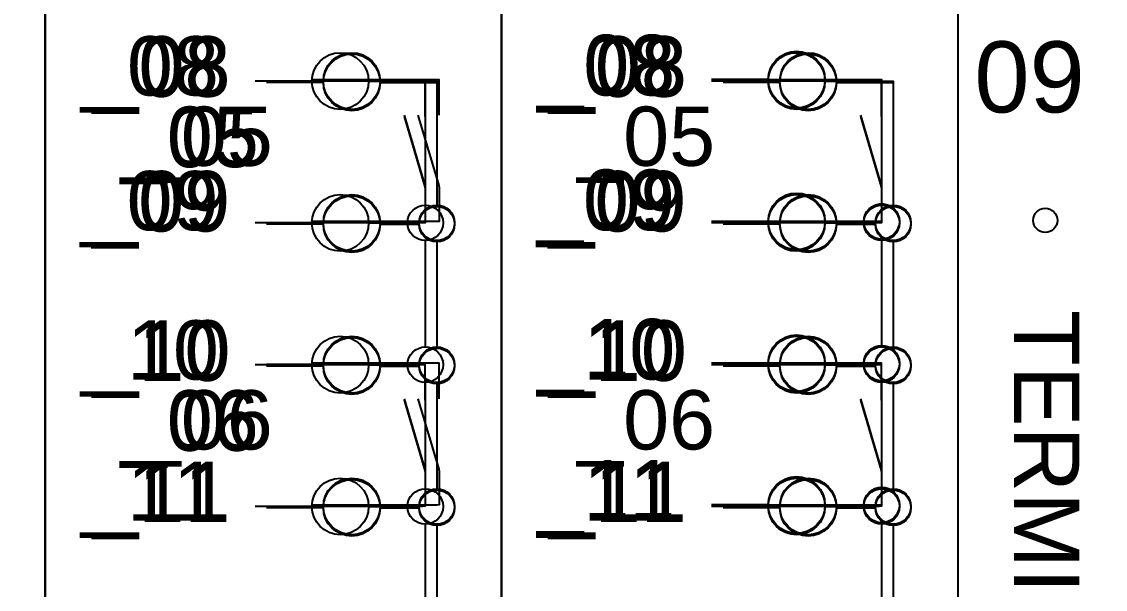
# Model space of a CAD drawing. Extents: x 1 to 47, y 1 to 35.
# Drawn here: x 40.588 to 41.487, y 22.593 to 23.064 of the extents above; entities that cross this region are included whole.
import ezdxf

# ---------------------------------------------------------------- set-up
doc = ezdxf.new("R2010")
doc.units = 0
doc.header["$MEASUREMENT"] = 0
for name, color, linetype in [('9_02__1__21_UNIVERSAL_BINA', 7, 'CONTINUOUS'), ('9_03__2__42_UNIVERSAL_BINA', 7, 'CONTINUOUS'), ('9_04__3__63_UNIVERSAL_BINA', 7, 'CONTINUOUS'), ('9_05__4__84_UNIVERSAL_BINA', 7, 'CONTINUOUS'), ('9_06__5__21_UNIVERSAL_BINA', 7, 'CONTINUOUS'), ('9_07__6__21_UNIVERSAL_BINA', 7, 'CONTINUOUS'), ('9_08__7__21_UNIVERSAL_BINA', 7, 'CONTINUOUS'), ('9_09__8__42_UNIVERSAL_BINA', 7, 'CONTINUOUS'), ('9_10__9__42_UNIVERSAL_BINA', 7, 'CONTINUOUS'), ('9_11__A__63_UNIVERSAL_BINA', 7, 'CONTINUOUS'), ('9_12__B__12_ELECTROMECHANI', 7, 'CONTINUOUS'), ('9_13__C__24_ELECTROMECHANI', 7, 'CONTINUOUS'), ('9_14__D__36_ELECTROMECHANI', 7, 'CONTINUOUS'), ('9_15__E__48_ELECTROMECHANI', 7, 'CONTINUOUS')]:
    doc.layers.add(name, color=color, linetype=linetype)
doc.styles.add('ARIAL', font='arial.ttf')

msp = doc.modelspace()

# ---------------------------------------------------------------- linework, layer by layer
at = {"layer": '9_02__1__21_UNIVERSAL_BINA'}
msp.add_lwpolyline([(41.12472, 24.16587), (41.47137, 24.16586, -0.398142), (41.48704, 24.15103), (41.48716, 24.1017, -0.411696), (41.43674, 24.0506), (41.39795, 24.04992, 0.408751), (41.36473, 24.01615), (41.36474, 21.20229, 0.419667), (41.39808, 21.16957), (41.43702, 21.16889, -0.411441), (41.48716, 21.11746), (41.48716, 21.07059, -0.402437), (41.47086, 21.05362), (41.12421, 21.05363, -0.4372), (41.10842, 21.0707), (41.10842, 21.11836, 0.414214), (41.05732, 21.16946), (41.01922, 21.16946, -0.41992), (40.98599, 21.20334), (40.98601, 24.01731, -0.419692), (41.01934, 24.05003), (41.05828, 24.05003, 0.399045), (41.10832, 24.09754), (41.10842, 24.14894, -0.402086)], format="xyb", close=True, dxfattribs=at)
for points in [[(41.21695, 23.01505), (41.16987, 23.01505)], [(41.26403, 23.01505), (41.3111, 23.01505), (41.3111, 22.91206)], [(41.21695, 22.89735), (41.16987, 22.89735)], [(41.26403, 22.89735), (41.29639, 22.89735)], [(41.3111, 22.88264), (41.3111, 22.79437)], [(41.21695, 22.77966), (41.16987, 22.77966)], [(41.26403, 22.77966), (41.29639, 22.77966)], [(41.3111, 22.76494), (41.3111, 22.67667)], [(41.21695, 22.66196), (41.16987, 22.66196)], [(41.26403, 22.66196), (41.29639, 22.66196)], [(41.3111, 22.64725), (41.3111, 22.55897)]]:
    msp.add_lwpolyline(points, dxfattribs=at)
for centre, radius in [((41.24051, 23.01505), 0.02354), ((41.24051, 22.89735), 0.02354), ((41.31113, 22.89735), 0.01471), ((41.43734, 22.89944), 0.01), ((41.24051, 22.77966), 0.02354), ((41.31113, 22.77966), 0.01471), ((41.24051, 22.66196), 0.02354), ((41.31113, 22.66196), 0.01471)]:
    msp.add_circle(centre, radius, dxfattribs=at)
at = {"layer": '9_03__2__42_UNIVERSAL_BINA'}
for points in [[(40.74598, 24.16587), (41.09263, 24.16587, -0.398142), (41.1083, 24.15104), (41.10842, 24.10171, -0.411696), (41.058, 24.05061), (41.01922, 24.04993, 0.408751), (40.98599, 24.01616), (40.98601, 21.2023, 0.419667), (41.01934, 21.16958), (41.05828, 21.1689, -0.411441), (41.10842, 21.11747), (41.10842, 21.0706, -0.402437), (41.09212, 21.05363), (40.74547, 21.05364, -0.4372), (40.72968, 21.07071), (40.72968, 21.11837, 0.414214), (40.67858, 21.16947), (40.64048, 21.16947, -0.41992), (40.60725, 21.20335), (40.60727, 24.01732, -0.419692), (40.6406, 24.05004), (40.67954, 24.05004, 0.399045), (40.72958, 24.09754), (40.72968, 24.14895, -0.402086)], [(41.12472, 24.16587), (41.47137, 24.16587, -0.398142), (41.48704, 24.15104), (41.48716, 24.10171, -0.411696), (41.43674, 24.05061), (41.39795, 24.04993, 0.408751), (41.36473, 24.01616), (41.36474, 21.2023, 0.419667), (41.39808, 21.16958), (41.43702, 21.1689, -0.411441), (41.48716, 21.11747), (41.48716, 21.0706, -0.402437), (41.47086, 21.05363), (41.12421, 21.05364, -0.4372), (41.10842, 21.07071), (41.10842, 21.11837, 0.414214), (41.05732, 21.16947), (41.01922, 21.16947, -0.41992), (40.98599, 21.20335), (40.98601, 24.01732, -0.419692), (41.01934, 24.05004), (41.05828, 24.05004, 0.399045), (41.10832, 24.09754), (41.10842, 24.14895, -0.402086)]]:
    msp.add_lwpolyline(points, format="xyb", close=True, dxfattribs=at)
for points in [[(40.83821, 23.01507), (40.79113, 23.01507)], [(40.88529, 23.01507), (40.93237, 23.01507), (40.93237, 22.91208)], [(41.21695, 23.01507), (41.16987, 23.01507)], [(41.26403, 23.01507), (41.3111, 23.01507), (41.3111, 22.91208)], [(40.83821, 22.89737), (40.79113, 22.89737)], [(40.88529, 22.89737), (40.91765, 22.89737)], [(41.21695, 22.89737), (41.16987, 22.89737)], [(41.26403, 22.89737), (41.29639, 22.89737)], [(40.93237, 22.88266), (40.93237, 22.79439)], [(41.3111, 22.88266), (41.3111, 22.79438)], [(40.83821, 22.77968), (40.79113, 22.77968)], [(40.88529, 22.77968), (40.91765, 22.77967)], [(41.21695, 22.77967), (41.16987, 22.77967)], [(41.26403, 22.77967), (41.29639, 22.77967)], [(40.93237, 22.76496), (40.93237, 22.67669)], [(41.3111, 22.76496), (41.3111, 22.67669)], [(40.83821, 22.66198), (40.79113, 22.66198)], [(40.88529, 22.66198), (40.91765, 22.66198)], [(41.21695, 22.66198), (41.16987, 22.66198)], [(41.26403, 22.66198), (41.29639, 22.66198)], [(40.93237, 22.64727), (40.93237, 22.55899)], [(41.3111, 22.64726), (41.3111, 22.55899)]]:
    msp.add_lwpolyline(points, dxfattribs=at)
for centre, radius in [((40.86177, 23.01507), 0.02354), ((41.24051, 23.01507), 0.02354), ((40.86177, 22.89737), 0.02354), ((41.24051, 22.89737), 0.02354), ((40.93239, 22.89737), 0.01471), ((41.31113, 22.89737), 0.01471), ((41.43734, 22.89944), 0.01), ((40.86177, 22.77968), 0.02354), ((41.24051, 22.77967), 0.02354), ((40.93239, 22.77967), 0.01471), ((41.31113, 22.77967), 0.01471), ((40.86177, 22.66198), 0.02354), ((41.24051, 22.66198), 0.02354), ((40.93239, 22.66198), 0.01471), ((41.31113, 22.66198), 0.01471)]:
    msp.add_circle(centre, radius, dxfattribs=at)
at = {"layer": '9_04__3__63_UNIVERSAL_BINA'}
for points in [[(40.36724, 24.16587), (40.71389, 24.16587, -0.398142), (40.72956, 24.15104), (40.72968, 24.10171, -0.411696), (40.67926, 24.05061), (40.64048, 24.04993, 0.408751), (40.60725, 24.01616), (40.60727, 21.2023, 0.419667), (40.6406, 21.16958), (40.67954, 21.1689, -0.411441), (40.72968, 21.11747), (40.72968, 21.0706, -0.402437), (40.71338, 21.05363), (40.36673, 21.05364, -0.4372), (40.35094, 21.07071), (40.35094, 21.11837, 0.414214), (40.29984, 21.16947), (40.26174, 21.16947, -0.41992), (40.22851, 21.20335), (40.22853, 24.01732, -0.419692), (40.26186, 24.05004), (40.3008, 24.05004, 0.399045), (40.35085, 24.09754), (40.35094, 24.14895, -0.402086)], [(40.74598, 24.16587), (41.09263, 24.16587, -0.398142), (41.1083, 24.15104), (41.10842, 24.10171, -0.411696), (41.058, 24.05061), (41.01922, 24.04993, 0.408751), (40.98599, 24.01616), (40.98601, 21.2023, 0.419667), (41.01934, 21.16958), (41.05828, 21.1689, -0.411441), (41.10842, 21.11747), (41.10842, 21.0706, -0.402437), (41.09212, 21.05363), (40.74547, 21.05364, -0.4372), (40.72968, 21.07071), (40.72968, 21.11837, 0.414214), (40.67858, 21.16947), (40.64048, 21.16947, -0.41992), (40.60725, 21.20335), (40.60727, 24.01732, -0.419692), (40.6406, 24.05004), (40.67954, 24.05004, 0.399045), (40.72958, 24.09754), (40.72968, 24.14895, -0.402086)], [(41.12472, 24.16587), (41.47137, 24.16587, -0.398142), (41.48704, 24.15104), (41.48716, 24.10171, -0.411696), (41.43674, 24.05061), (41.39795, 24.04993, 0.408751), (41.36473, 24.01616), (41.36474, 21.2023, 0.419667), (41.39808, 21.16958), (41.43702, 21.1689, -0.411441), (41.48716, 21.11747), (41.48716, 21.0706, -0.402437), (41.47086, 21.05363), (41.12421, 21.05364, -0.4372), (41.10842, 21.07071), (41.10842, 21.11837, 0.414214), (41.05732, 21.16947), (41.01922, 21.16947, -0.41992), (40.98599, 21.20335), (40.98601, 24.01732, -0.419692), (41.01934, 24.05004), (41.05828, 24.05004, 0.399045), (41.10832, 24.09754), (41.10842, 24.14895, -0.402086)]]:
    msp.add_lwpolyline(points, format="xyb", close=True, dxfattribs=at)
for points in [[(40.83821, 23.01507), (40.79113, 23.01507)], [(40.88529, 23.01507), (40.93237, 23.01507), (40.93237, 22.91208)], [(41.21695, 23.01395), (41.16987, 23.01395)], [(41.26403, 23.01395), (41.3111, 23.01395), (41.3111, 22.91097)], [(40.83821, 22.89737), (40.79113, 22.89737)], [(40.88529, 22.89737), (40.91765, 22.89737)], [(41.21695, 22.89625), (41.16987, 22.89625)], [(41.26403, 22.89625), (41.29639, 22.89625)], [(40.93237, 22.88266), (40.93237, 22.79439)], [(41.3111, 22.88154), (41.3111, 22.79327)], [(40.83821, 22.77968), (40.79113, 22.77968)], [(40.88529, 22.77968), (40.91765, 22.77967)], [(41.21695, 22.77856), (41.16987, 22.77856)], [(41.26403, 22.77856), (41.29639, 22.77856)], [(40.93237, 22.76496), (40.93237, 22.67669)], [(41.3111, 22.76384), (41.3111, 22.67557)], [(40.83821, 22.66198), (40.79113, 22.66198)], [(40.88529, 22.66198), (40.91765, 22.66198)], [(41.21695, 22.66086), (41.16987, 22.66086)], [(41.26403, 22.66086), (41.29639, 22.66086)], [(40.93237, 22.64727), (40.93237, 22.55899)], [(41.3111, 22.64615), (41.3111, 22.55787)]]:
    msp.add_lwpolyline(points, dxfattribs=at)
for centre, radius in [((40.86177, 23.01507), 0.02354), ((41.24051, 23.01395), 0.02354), ((40.86177, 22.89737), 0.02354), ((41.24051, 22.89625), 0.02354), ((40.93239, 22.89737), 0.01471), ((41.31113, 22.89625), 0.01471), ((41.43734, 22.89944), 0.01), ((40.86177, 22.77968), 0.02354), ((41.24051, 22.77856), 0.02354), ((40.93239, 22.77967), 0.01471), ((41.31113, 22.77856), 0.01471), ((40.86177, 22.66198), 0.02354), ((41.24051, 22.66086), 0.02354), ((40.93239, 22.66198), 0.01471), ((41.31113, 22.66086), 0.01471)]:
    msp.add_circle(centre, radius, dxfattribs=at)
at = {"layer": '9_05__4__84_UNIVERSAL_BINA'}
for points in [[(40.36724, 24.16587), (40.71389, 24.16587, -0.398142), (40.72956, 24.15104), (40.72968, 24.10171, -0.411696), (40.67926, 24.05061), (40.64048, 24.04993, 0.408751), (40.60725, 24.01616), (40.60727, 21.2023, 0.419667), (40.6406, 21.16958), (40.67954, 21.1689, -0.411441), (40.72968, 21.11747), (40.72968, 21.0706, -0.402437), (40.71338, 21.05363), (40.36673, 21.05364, -0.4372), (40.35094, 21.07071), (40.35094, 21.11837, 0.414214), (40.29984, 21.16947), (40.26174, 21.16947, -0.41992), (40.22851, 21.20335), (40.22853, 24.01732, -0.419692), (40.26186, 24.05004), (40.3008, 24.05004, 0.399045), (40.35085, 24.09754), (40.35094, 24.14895, -0.402086)], [(40.74598, 24.16587), (41.09263, 24.16587, -0.398142), (41.1083, 24.15104), (41.10842, 24.10171, -0.411696), (41.058, 24.05061), (41.01922, 24.04993, 0.408751), (40.98599, 24.01616), (40.98601, 21.2023, 0.419667), (41.01934, 21.16958), (41.05828, 21.1689, -0.411441), (41.10842, 21.11747), (41.10842, 21.0706, -0.402437), (41.09212, 21.05363), (40.74547, 21.05364, -0.4372), (40.72968, 21.07071), (40.72968, 21.11837, 0.414214), (40.67858, 21.16947), (40.64048, 21.16947, -0.41992), (40.60725, 21.20335), (40.60727, 24.01732, -0.419692), (40.6406, 24.05004), (40.67954, 24.05004, 0.399045), (40.72958, 24.09754), (40.72968, 24.14895, -0.402086)], [(41.12472, 24.16587), (41.47137, 24.16587, -0.398142), (41.48704, 24.15104), (41.48716, 24.10171, -0.411696), (41.43674, 24.05061), (41.39795, 24.04993, 0.408751), (41.36473, 24.01616), (41.36474, 21.2023, 0.419667), (41.39808, 21.16958), (41.43702, 21.1689, -0.411441), (41.48716, 21.11747), (41.48716, 21.0706, -0.402437), (41.47086, 21.05363), (41.12421, 21.05364, -0.4372), (41.10842, 21.07071), (41.10842, 21.11837, 0.414214), (41.05732, 21.16947), (41.01922, 21.16947, -0.41992), (40.98599, 21.20335), (40.98601, 24.01732, -0.419692), (41.01934, 24.05004), (41.05828, 24.05004, 0.399045), (41.10832, 24.09754), (41.10842, 24.14895, -0.402086)]]:
    msp.add_lwpolyline(points, format="xyb", close=True, dxfattribs=at)
for points in [[(40.83821, 23.01395), (40.79113, 23.01395)], [(40.88529, 23.01395), (40.93237, 23.01395), (40.93237, 22.91097)], [(41.21695, 23.01395), (41.16987, 23.01395)], [(41.26403, 23.01395), (41.3111, 23.01395), (41.3111, 22.91097)], [(40.83821, 22.89625), (40.79113, 22.89625)], [(40.88529, 22.89625), (40.91765, 22.89625)], [(41.21695, 22.89625), (41.16987, 22.89625)], [(41.26403, 22.89625), (41.29639, 22.89625)], [(40.93237, 22.88154), (40.93237, 22.79327)], [(41.3111, 22.88154), (41.3111, 22.79327)], [(40.83821, 22.77856), (40.79113, 22.77856)], [(40.88529, 22.77856), (40.91765, 22.77856)], [(41.21695, 22.77856), (41.16987, 22.77856)], [(41.26403, 22.77856), (41.29639, 22.77856)], [(40.93237, 22.76384), (40.93237, 22.67557)], [(41.3111, 22.76384), (41.3111, 22.67557)], [(40.83821, 22.66086), (40.79113, 22.66086)], [(40.88529, 22.66086), (40.91765, 22.66086)], [(41.21695, 22.66086), (41.16987, 22.66086)], [(41.26403, 22.66086), (41.29639, 22.66086)], [(40.93237, 22.64615), (40.93237, 22.55787)], [(41.3111, 22.64615), (41.3111, 22.55787)]]:
    msp.add_lwpolyline(points, dxfattribs=at)
for centre, radius in [((40.86177, 23.01395), 0.02354), ((41.24051, 23.01395), 0.02354), ((40.86177, 22.89625), 0.02354), ((41.24051, 22.89625), 0.02354), ((40.93239, 22.89625), 0.01471), ((41.31113, 22.89625), 0.01471), ((41.43734, 22.89944), 0.01), ((40.86177, 22.77856), 0.02354), ((41.24051, 22.77856), 0.02354), ((40.93239, 22.77856), 0.01471), ((41.31113, 22.77856), 0.01471), ((40.86177, 22.66086), 0.02354), ((41.24051, 22.66086), 0.02354), ((40.93239, 22.66086), 0.01471), ((41.31113, 22.66086), 0.01471)]:
    msp.add_circle(centre, radius, dxfattribs=at)
at = {"layer": '9_06__5__21_UNIVERSAL_BINA'}
for points in [[(40.74598, 24.16587), (41.09263, 24.16587, -0.398142), (41.1083, 24.15104), (41.10842, 24.10171, -0.411696), (41.058, 24.05061), (41.01922, 24.04993, 0.408751), (40.98599, 24.01616), (40.98601, 21.2023, 0.419667), (41.01934, 21.16958), (41.05828, 21.1689, -0.411441), (41.10842, 21.11747), (41.10842, 21.0706, -0.402437), (41.09212, 21.05363), (40.74547, 21.05364, -0.4372), (40.72968, 21.07071), (40.72968, 21.11837, 0.414214), (40.67858, 21.16947), (40.64048, 21.16947, -0.41992), (40.60725, 21.20335), (40.60727, 24.01732, -0.419692), (40.6406, 24.05004), (40.67954, 24.05004, 0.399045), (40.72958, 24.09754), (40.72968, 24.14895, -0.402086)], [(41.12472, 24.16587), (41.47137, 24.16587, -0.398142), (41.48704, 24.15104), (41.48716, 24.10171, -0.411696), (41.43674, 24.05061), (41.39795, 24.04993, 0.408751), (41.36473, 24.01616), (41.36474, 21.2023, 0.419667), (41.39808, 21.16958), (41.43702, 21.1689, -0.411441), (41.48716, 21.11747), (41.48716, 21.0706, -0.402437), (41.47086, 21.05363), (41.12421, 21.05364, -0.4372), (41.10842, 21.07071), (41.10842, 21.11837, 0.414214), (41.05732, 21.16947), (41.01922, 21.16947, -0.41992), (40.98599, 21.20335), (40.98601, 24.01732, -0.419692), (41.01934, 24.05004), (41.05828, 24.05004, 0.399045), (41.10832, 24.09754), (41.10842, 24.14895, -0.402086)]]:
    msp.add_lwpolyline(points, format="xyb", close=True, dxfattribs=at)
for points in [[(40.93438, 22.98675), (40.93438, 23.01618), (40.84022, 23.01618)], [(41.20734, 23.01507), (41.16026, 23.01507)], [(41.25442, 23.01507), (41.3015, 23.01507), (41.3015, 22.91208)], [(40.91672, 22.98675), (40.934, 22.92834), (40.93438, 22.92634), (40.93438, 22.92307), (40.93438, 22.91862), (40.93438, 22.91356), (40.93438, 22.90845), (40.93438, 22.90041), (40.93438, 22.89861), (40.93237, 22.89848), (40.84022, 22.89848)], [(41.20734, 22.89737), (41.16026, 22.89737)], [(41.25442, 22.89737), (41.28679, 22.89737)], [(41.3015, 22.88266), (41.3015, 22.79439)], [(40.93438, 22.75136), (40.93438, 22.78078), (40.84022, 22.78078)], [(41.20734, 22.77968), (41.16026, 22.77968)], [(41.25442, 22.77968), (41.28679, 22.77967)], [(41.3015, 22.76496), (41.3015, 22.67669)], [(40.91672, 22.75136), (40.934, 22.69295), (40.93438, 22.69094), (40.93438, 22.68767), (40.93438, 22.68322), (40.93438, 22.67816), (40.93438, 22.67306), (40.93438, 22.66501), (40.93438, 22.66321), (40.93237, 22.66308), (40.84022, 22.66308)], [(41.20734, 22.66198), (41.16026, 22.66198)], [(41.25442, 22.66198), (41.28679, 22.66198)], [(41.3015, 22.64727), (41.3015, 22.55899)]]:
    msp.add_lwpolyline(points, dxfattribs=at)
for centre, radius in [((41.23091, 23.01507), 0.02354), ((41.23091, 22.89737), 0.02354), ((41.30153, 22.89737), 0.01471), ((41.43734, 22.89944), 0.01), ((41.23091, 22.77968), 0.02354), ((41.30153, 22.77967), 0.01471), ((41.23091, 22.66198), 0.02354), ((41.30153, 22.66198), 0.01471)]:
    msp.add_circle(centre, radius, dxfattribs=at)
at = {"layer": '9_07__6__21_UNIVERSAL_BINA'}
for points in [[(40.36724, 24.16587), (40.71389, 24.16587, -0.398142), (40.72956, 24.15104), (40.72968, 24.10171, -0.411696), (40.67926, 24.05061), (40.64048, 24.04993, 0.408751), (40.60725, 24.01616), (40.60727, 21.2023, 0.419667), (40.6406, 21.16958), (40.67954, 21.1689, -0.411441), (40.72968, 21.11747), (40.72968, 21.0706, -0.402437), (40.71338, 21.05363), (40.36673, 21.05364, -0.4372), (40.35094, 21.07071), (40.35094, 21.11837, 0.414214), (40.29984, 21.16947), (40.26174, 21.16947, -0.41992), (40.22851, 21.20335), (40.22853, 24.01732, -0.419692), (40.26186, 24.05004), (40.3008, 24.05004, 0.399045), (40.35085, 24.09754), (40.35094, 24.14895, -0.402086)], [(40.74598, 24.16587), (41.09263, 24.16587, -0.398142), (41.1083, 24.15104), (41.10842, 24.10171, -0.411696), (41.058, 24.05061), (41.01922, 24.04993, 0.408751), (40.98599, 24.01616), (40.98601, 21.2023, 0.419667), (41.01934, 21.16958), (41.05828, 21.1689, -0.411441), (41.10842, 21.11747), (41.10842, 21.0706, -0.402437), (41.09212, 21.05363), (40.74547, 21.05364, -0.4372), (40.72968, 21.07071), (40.72968, 21.11837, 0.414214), (40.67858, 21.16947), (40.64048, 21.16947, -0.41992), (40.60725, 21.20335), (40.60727, 24.01732, -0.419692), (40.6406, 24.05004), (40.67954, 24.05004, 0.399045), (40.72958, 24.09754), (40.72968, 24.14895, -0.402086)], [(41.12472, 24.16587), (41.47137, 24.16587, -0.398142), (41.48704, 24.15104), (41.48716, 24.10171, -0.411696), (41.43674, 24.05061), (41.39795, 24.04993, 0.408751), (41.36473, 24.01616), (41.36474, 21.2023, 0.419667), (41.39808, 21.16958), (41.43702, 21.1689, -0.411441), (41.48716, 21.11747), (41.48716, 21.0706, -0.402437), (41.47086, 21.05363), (41.12421, 21.05364, -0.4372), (41.10842, 21.07071), (41.10842, 21.11837, 0.414214), (41.05732, 21.16947), (41.01922, 21.16947, -0.41992), (40.98599, 21.20335), (40.98601, 24.01732, -0.419692), (41.01934, 24.05004), (41.05828, 24.05004, 0.399045), (41.10832, 24.09754), (41.10842, 24.14895, -0.402086)]]:
    msp.add_lwpolyline(points, format="xyb", close=True, dxfattribs=at)
for points in [[(40.92276, 22.98673), (40.92276, 23.01615), (40.8286, 23.01615)], [(41.20734, 23.01505), (41.16026, 23.01505)], [(41.25442, 23.01505), (41.3015, 23.01505), (41.3015, 22.91206)], [(40.90511, 22.98673), (40.92238, 22.92832), (40.92276, 22.92631), (40.92276, 22.92304), (40.92276, 22.91859), (40.92276, 22.91353), (40.92276, 22.90843), (40.92276, 22.90038), (40.92276, 22.89858), (40.92075, 22.89845), (40.8286, 22.89845)], [(41.20734, 22.89735), (41.16026, 22.89735)], [(41.25442, 22.89735), (41.28679, 22.89735)], [(41.3015, 22.88264), (41.3015, 22.79436)], [(40.92276, 22.75133), (40.92276, 22.78075), (40.8286, 22.78075)], [(41.20734, 22.77965), (41.16026, 22.77965)], [(41.25442, 22.77965), (41.28679, 22.77965)], [(41.3015, 22.76494), (41.3015, 22.67667)], [(40.90511, 22.75133), (40.92238, 22.69292), (40.92276, 22.69091), (40.92276, 22.68764), (40.92276, 22.68319), (40.92276, 22.67813), (40.92276, 22.67303), (40.92276, 22.66499), (40.92276, 22.66319), (40.92075, 22.66305), (40.8286, 22.66305)], [(41.20734, 22.66196), (41.16026, 22.66196)], [(41.25442, 22.66196), (41.28679, 22.66195)], [(41.3015, 22.64724), (41.3015, 22.55897)]]:
    msp.add_lwpolyline(points, dxfattribs=at)
for centre, radius in [((41.23091, 23.01505), 0.02354), ((41.23091, 22.89735), 0.02354), ((41.30153, 22.89735), 0.01471), ((41.43734, 22.89944), 0.01), ((41.23091, 22.77965), 0.02354), ((41.30153, 22.77965), 0.01471), ((41.23091, 22.66196), 0.02354), ((41.30153, 22.66195), 0.01471)]:
    msp.add_circle(centre, radius, dxfattribs=at)
at = {"layer": '9_08__7__21_UNIVERSAL_BINA'}
for points in [[(40.36724, 24.16587), (40.71389, 24.16587, -0.398142), (40.72956, 24.15104), (40.72968, 24.10171, -0.411696), (40.67926, 24.05061), (40.64048, 24.04993, 0.408751), (40.60725, 24.01616), (40.60727, 21.2023, 0.419667), (40.6406, 21.16958), (40.67954, 21.1689, -0.411441), (40.72968, 21.11747), (40.72968, 21.0706, -0.402437), (40.71338, 21.05363), (40.36673, 21.05364, -0.4372), (40.35094, 21.07071), (40.35094, 21.11837, 0.414214), (40.29984, 21.16947), (40.26174, 21.16947, -0.41992), (40.22851, 21.20335), (40.22853, 24.01732, -0.419692), (40.26186, 24.05004), (40.3008, 24.05004, 0.399045), (40.35085, 24.09754), (40.35094, 24.14895, -0.402086)], [(40.74598, 24.16587), (41.09263, 24.16587, -0.398142), (41.1083, 24.15104), (41.10842, 24.10171, -0.411696), (41.058, 24.05061), (41.01922, 24.04993, 0.408751), (40.98599, 24.01616), (40.98601, 21.2023, 0.419667), (41.01934, 21.16958), (41.05828, 21.1689, -0.411441), (41.10842, 21.11747), (41.10842, 21.0706, -0.402437), (41.09212, 21.05363), (40.74547, 21.05364, -0.4372), (40.72968, 21.07071), (40.72968, 21.11837, 0.414214), (40.67858, 21.16947), (40.64048, 21.16947, -0.41992), (40.60725, 21.20335), (40.60727, 24.01732, -0.419692), (40.6406, 24.05004), (40.67954, 24.05004, 0.399045), (40.72958, 24.09754), (40.72968, 24.14895, -0.402086)], [(41.12472, 24.16587), (41.47137, 24.16587, -0.398142), (41.48704, 24.15104), (41.48716, 24.10171, -0.411696), (41.43674, 24.05061), (41.39795, 24.04993, 0.408751), (41.36473, 24.01616), (41.36474, 21.2023, 0.419667), (41.39808, 21.16958), (41.43702, 21.1689, -0.411441), (41.48716, 21.11747), (41.48716, 21.0706, -0.402437), (41.47086, 21.05363), (41.12421, 21.05364, -0.4372), (41.10842, 21.07071), (41.10842, 21.11837, 0.414214), (41.05732, 21.16947), (41.01922, 21.16947, -0.41992), (40.98599, 21.20335), (40.98601, 24.01732, -0.419692), (41.01934, 24.05004), (41.05828, 24.05004, 0.399045), (41.10832, 24.09754), (41.10842, 24.14895, -0.402086)]]:
    msp.add_lwpolyline(points, format="xyb", close=True, dxfattribs=at)
for points in [[(40.92276, 22.98563), (40.92276, 23.01506), (40.8286, 23.01506)], [(41.20734, 23.01629), (41.16026, 23.01629)], [(41.25442, 23.01629), (41.3015, 23.01629), (41.3015, 22.9133)], [(40.90511, 22.98563), (40.92238, 22.92722), (40.92276, 22.92522), (40.92276, 22.92195), (40.92276, 22.9175), (40.92276, 22.91244), (40.92276, 22.90734), (40.92276, 22.89929), (40.92276, 22.89749), (40.92075, 22.89736), (40.8286, 22.89736)], [(41.20734, 22.89859), (41.16026, 22.89859)], [(41.25442, 22.89859), (41.28679, 22.89859)], [(41.3015, 22.88388), (41.3015, 22.79561)], [(41.20734, 22.7809), (41.16026, 22.7809)], [(41.25442, 22.7809), (41.28679, 22.7809)], [(40.92276, 22.75024), (40.92276, 22.77966), (40.8286, 22.77966)], [(41.3015, 22.76618), (41.3015, 22.67791)], [(40.90511, 22.75024), (40.92238, 22.69183), (40.92276, 22.68982), (40.92276, 22.68655), (40.92276, 22.6821), (40.92276, 22.67704), (40.92276, 22.67194), (40.92276, 22.66389), (40.92276, 22.66209), (40.92075, 22.66196), (40.8286, 22.66196)], [(41.20734, 22.6632), (41.16026, 22.6632)], [(41.25442, 22.6632), (41.28679, 22.6632)], [(41.3015, 22.64849), (41.3015, 22.56021)]]:
    msp.add_lwpolyline(points, dxfattribs=at)
for centre, radius in [((41.23091, 23.01629), 0.02354), ((41.23091, 22.89859), 0.02354), ((41.30153, 22.89859), 0.01471), ((41.43734, 22.89944), 0.01), ((41.23091, 22.7809), 0.02354), ((41.30153, 22.78089), 0.01471), ((41.23091, 22.6632), 0.02354), ((41.30153, 22.6632), 0.01471)]:
    msp.add_circle(centre, radius, dxfattribs=at)
at = {"layer": '9_09__8__42_UNIVERSAL_BINA'}
for points in [[(40.36724, 24.16587), (40.71389, 24.16587, -0.398142), (40.72956, 24.15104), (40.72968, 24.10171, -0.411696), (40.67926, 24.05061), (40.64048, 24.04993, 0.408751), (40.60725, 24.01616), (40.60727, 21.2023, 0.419667), (40.6406, 21.16958), (40.67954, 21.1689, -0.411441), (40.72968, 21.11747), (40.72968, 21.0706, -0.402437), (40.71338, 21.05363), (40.36673, 21.05364, -0.4372), (40.35094, 21.07071), (40.35094, 21.11837, 0.414214), (40.29984, 21.16947), (40.26174, 21.16947, -0.41992), (40.22851, 21.20335), (40.22853, 24.01732, -0.419692), (40.26186, 24.05004), (40.3008, 24.05004, 0.399045), (40.35085, 24.09754), (40.35094, 24.14895, -0.402086)], [(40.74598, 24.16587), (41.09263, 24.16587, -0.398142), (41.1083, 24.15104), (41.10842, 24.10171, -0.411696), (41.058, 24.05061), (41.01922, 24.04993, 0.408751), (40.98599, 24.01616), (40.98601, 21.2023, 0.419667), (41.01934, 21.16958), (41.05828, 21.1689, -0.411441), (41.10842, 21.11747), (41.10842, 21.0706, -0.402437), (41.09212, 21.05363), (40.74547, 21.05364, -0.4372), (40.72968, 21.07071), (40.72968, 21.11837, 0.414214), (40.67858, 21.16947), (40.64048, 21.16947, -0.41992), (40.60725, 21.20335), (40.60727, 24.01732, -0.419692), (40.6406, 24.05004), (40.67954, 24.05004, 0.399045), (40.72958, 24.09754), (40.72968, 24.14895, -0.402086)], [(41.12472, 24.16587), (41.47137, 24.16587, -0.398142), (41.48704, 24.15104), (41.48716, 24.10171, -0.411696), (41.43674, 24.05061), (41.39795, 24.04993, 0.408751), (41.36473, 24.01616), (41.36474, 21.2023, 0.419667), (41.39808, 21.16958), (41.43702, 21.1689, -0.411441), (41.48716, 21.11747), (41.48716, 21.0706, -0.402437), (41.47086, 21.05363), (41.12421, 21.05364, -0.4372), (41.10842, 21.07071), (41.10842, 21.11837, 0.414214), (41.05732, 21.16947), (41.01922, 21.16947, -0.41992), (40.98599, 21.20335), (40.98601, 24.01732, -0.419692), (41.01934, 24.05004), (41.05828, 24.05004, 0.399045), (41.10832, 24.09754), (41.10842, 24.14895, -0.402086)]]:
    msp.add_lwpolyline(points, format="xyb", close=True, dxfattribs=at)
for points in [[(40.83821, 23.01507), (40.79113, 23.01507)], [(40.88529, 23.01507), (40.93237, 23.01507), (40.93237, 22.91208)], [(41.20734, 23.01629), (41.16026, 23.01629)], [(41.25442, 23.01629), (41.3015, 23.01629), (41.3015, 22.9133)], [(41.20734, 22.89859), (41.16026, 22.89859)], [(41.25442, 22.89859), (41.28679, 22.89859)], [(40.83821, 22.89737), (40.79113, 22.89737)], [(40.88529, 22.89737), (40.91765, 22.89737)], [(40.93237, 22.88266), (40.93237, 22.79439)], [(41.3015, 22.88388), (41.3015, 22.79561)], [(41.20734, 22.7809), (41.16026, 22.7809)], [(41.25442, 22.7809), (41.28679, 22.7809)], [(40.83821, 22.77968), (40.79113, 22.77968)], [(40.88529, 22.77968), (40.91765, 22.77967)], [(40.93237, 22.76496), (40.93237, 22.67669)], [(41.3015, 22.76618), (41.3015, 22.67791)], [(40.83821, 22.66198), (40.79113, 22.66198)], [(40.88529, 22.66198), (40.91765, 22.66198)], [(41.20734, 22.6632), (41.16026, 22.6632)], [(41.25442, 22.6632), (41.28679, 22.6632)], [(40.93237, 22.64727), (40.93237, 22.55899)], [(41.3015, 22.64849), (41.3015, 22.56021)]]:
    msp.add_lwpolyline(points, dxfattribs=at)
for centre, radius in [((40.86177, 23.01507), 0.02354), ((41.23091, 23.01629), 0.02354), ((40.86177, 22.89737), 0.02354), ((41.23091, 22.89859), 0.02354), ((40.93239, 22.89737), 0.01471), ((41.30153, 22.89859), 0.01471), ((41.43734, 22.89944), 0.01), ((40.86177, 22.77968), 0.02354), ((41.23091, 22.7809), 0.02354), ((40.93239, 22.77967), 0.01471), ((41.30153, 22.78089), 0.01471), ((40.86177, 22.66198), 0.02354), ((41.23091, 22.6632), 0.02354), ((40.93239, 22.66198), 0.01471), ((41.30153, 22.6632), 0.01471)]:
    msp.add_circle(centre, radius, dxfattribs=at)
at = {"layer": '9_10__9__42_UNIVERSAL_BINA'}
for points in [[(40.36724, 24.16587), (40.71389, 24.16587, -0.398142), (40.72956, 24.15104), (40.72968, 24.10171, -0.411696), (40.67926, 24.05061), (40.64048, 24.04993, 0.408751), (40.60725, 24.01616), (40.60727, 21.2023, 0.419667), (40.6406, 21.16958), (40.67954, 21.1689, -0.411441), (40.72968, 21.11747), (40.72968, 21.0706, -0.402437), (40.71338, 21.05363), (40.36673, 21.05364, -0.4372), (40.35094, 21.07071), (40.35094, 21.11837, 0.414214), (40.29984, 21.16947), (40.26174, 21.16947, -0.41992), (40.22851, 21.20335), (40.22853, 24.01732, -0.419692), (40.26186, 24.05004), (40.3008, 24.05004, 0.399045), (40.35085, 24.09754), (40.35094, 24.14895, -0.402086)], [(40.74598, 24.16587), (41.09263, 24.16587, -0.398142), (41.1083, 24.15104), (41.10842, 24.10171, -0.411696), (41.058, 24.05061), (41.01922, 24.04993, 0.408751), (40.98599, 24.01616), (40.98601, 21.2023, 0.419667), (41.01934, 21.16958), (41.05828, 21.1689, -0.411441), (41.10842, 21.11747), (41.10842, 21.0706, -0.402437), (41.09212, 21.05363), (40.74547, 21.05364, -0.4372), (40.72968, 21.07071), (40.72968, 21.11837, 0.414214), (40.67858, 21.16947), (40.64048, 21.16947, -0.41992), (40.60725, 21.20335), (40.60727, 24.01732, -0.419692), (40.6406, 24.05004), (40.67954, 24.05004, 0.399045), (40.72958, 24.09754), (40.72968, 24.14895, -0.402086)], [(41.12472, 24.16587), (41.47137, 24.16587, -0.398142), (41.48704, 24.15104), (41.48716, 24.10171, -0.411696), (41.43674, 24.05061), (41.39795, 24.04993, 0.408751), (41.36473, 24.01616), (41.36474, 21.2023, 0.419667), (41.39808, 21.16958), (41.43702, 21.1689, -0.411441), (41.48716, 21.11747), (41.48716, 21.0706, -0.402437), (41.47086, 21.05363), (41.12421, 21.05364, -0.4372), (41.10842, 21.07071), (41.10842, 21.11837, 0.414214), (41.05732, 21.16947), (41.01922, 21.16947, -0.41992), (40.98599, 21.20335), (40.98601, 24.01732, -0.419692), (41.01934, 24.05004), (41.05828, 24.05004, 0.399045), (41.10832, 24.09754), (41.10842, 24.14895, -0.402086)]]:
    msp.add_lwpolyline(points, format="xyb", close=True, dxfattribs=at)
for points in [[(40.8286, 23.01506), (40.78152, 23.01506)], [(40.87568, 23.01506), (40.92276, 23.01506), (40.92276, 22.91207)], [(41.20734, 23.01507), (41.16026, 23.01507)], [(41.25442, 23.01507), (41.3015, 23.01507), (41.3015, 22.91209)], [(40.8286, 22.89736), (40.78152, 22.89736)], [(40.87568, 22.89736), (40.90805, 22.89736)], [(41.20734, 22.89738), (41.16026, 22.89738)], [(41.25442, 22.89738), (41.28679, 22.89737)], [(40.92276, 22.88265), (40.92276, 22.79438)], [(41.3015, 22.88266), (41.3015, 22.79439)], [(40.8286, 22.77967), (40.78152, 22.77967)], [(40.87568, 22.77967), (40.90805, 22.77966)], [(41.20734, 22.77968), (41.16026, 22.77968)], [(41.25442, 22.77968), (41.28679, 22.77968)], [(40.92276, 22.76495), (40.92276, 22.67668)], [(41.3015, 22.76496), (41.3015, 22.67669)], [(40.8286, 22.66197), (40.78152, 22.66197)], [(40.87568, 22.66197), (40.90805, 22.66197)], [(41.20734, 22.66198), (41.16026, 22.66198)], [(41.25442, 22.66198), (41.28679, 22.66198)], [(40.92276, 22.64725), (40.92276, 22.55898)], [(41.3015, 22.64727), (41.3015, 22.55899)]]:
    msp.add_lwpolyline(points, dxfattribs=at)
for centre, radius in [((40.85217, 23.01506), 0.02354), ((41.23091, 23.01507), 0.02354), ((40.85217, 22.89736), 0.02354), ((41.23091, 22.89738), 0.02354), ((40.92279, 22.89736), 0.01471), ((41.30153, 22.89737), 0.01471), ((41.43734, 22.89944), 0.01), ((40.85217, 22.77967), 0.02354), ((41.23091, 22.77968), 0.02354), ((40.92279, 22.77966), 0.01471), ((41.30153, 22.77968), 0.01471), ((40.85217, 22.66197), 0.02354), ((41.23091, 22.66198), 0.02354), ((40.92279, 22.66197), 0.01471), ((41.30153, 22.66198), 0.01471)]:
    msp.add_circle(centre, radius, dxfattribs=at)
at = {"layer": '9_11__A__63_UNIVERSAL_BINA'}
for points in [[(40.36724, 24.16587), (40.71389, 24.16587, -0.398142), (40.72956, 24.15104), (40.72968, 24.10171, -0.411696), (40.67926, 24.05061), (40.64048, 24.04993, 0.408751), (40.60725, 24.01616), (40.60727, 21.2023, 0.419667), (40.6406, 21.16958), (40.67954, 21.1689, -0.411441), (40.72968, 21.11747), (40.72968, 21.0706, -0.402437), (40.71338, 21.05363), (40.36673, 21.05364, -0.4372), (40.35094, 21.07071), (40.35094, 21.11837, 0.414214), (40.29984, 21.16947), (40.26174, 21.16947, -0.41992), (40.22851, 21.20335), (40.22853, 24.01732, -0.419692), (40.26186, 24.05004), (40.3008, 24.05004, 0.399045), (40.35085, 24.09754), (40.35094, 24.14895, -0.402086)], [(40.74598, 24.16587), (41.09263, 24.16587, -0.398142), (41.1083, 24.15104), (41.10842, 24.10171, -0.411696), (41.058, 24.05061), (41.01922, 24.04993, 0.408751), (40.98599, 24.01616), (40.98601, 21.2023, 0.419667), (41.01934, 21.16958), (41.05828, 21.1689, -0.411441), (41.10842, 21.11747), (41.10842, 21.0706, -0.402437), (41.09212, 21.05363), (40.74547, 21.05364, -0.4372), (40.72968, 21.07071), (40.72968, 21.11837, 0.414214), (40.67858, 21.16947), (40.64048, 21.16947, -0.41992), (40.60725, 21.20335), (40.60727, 24.01732, -0.419692), (40.6406, 24.05004), (40.67954, 24.05004, 0.399045), (40.72958, 24.09754), (40.72968, 24.14895, -0.402086)], [(41.12472, 24.16587), (41.47137, 24.16587, -0.398142), (41.48704, 24.15104), (41.48716, 24.10171, -0.411696), (41.43674, 24.05061), (41.39795, 24.04993, 0.408751), (41.36473, 24.01616), (41.36474, 21.2023, 0.419667), (41.39808, 21.16958), (41.43702, 21.1689, -0.411441), (41.48716, 21.11747), (41.48716, 21.0706, -0.402437), (41.47086, 21.05363), (41.12421, 21.05364, -0.4372), (41.10842, 21.07071), (41.10842, 21.11837, 0.414214), (41.05732, 21.16947), (41.01922, 21.16947, -0.41992), (40.98599, 21.20335), (40.98601, 24.01732, -0.419692), (41.01934, 24.05004), (41.05828, 24.05004, 0.399045), (41.10832, 24.09754), (41.10842, 24.14895, -0.402086)]]:
    msp.add_lwpolyline(points, format="xyb", close=True, dxfattribs=at)
for points in [[(40.83821, 23.01507), (40.79113, 23.01507)], [(40.88529, 23.01507), (40.93237, 23.01507), (40.93237, 22.91208)], [(41.20734, 23.01506), (41.16026, 23.01506)], [(41.25442, 23.01506), (41.3015, 23.01506), (41.3015, 22.91207)], [(40.83821, 22.89737), (40.79113, 22.89737)], [(40.88529, 22.89737), (40.91765, 22.89737)], [(41.20734, 22.89736), (41.16026, 22.89736)], [(41.25442, 22.89736), (41.28679, 22.89736)], [(40.93237, 22.88266), (40.93237, 22.79439)], [(41.3015, 22.88265), (41.3015, 22.79437)], [(40.83821, 22.77968), (40.79113, 22.77968)], [(40.88529, 22.77968), (40.91765, 22.77967)], [(41.20734, 22.77966), (41.16026, 22.77966)], [(41.25442, 22.77966), (41.28679, 22.77966)], [(40.93237, 22.76496), (40.93237, 22.67669)], [(41.3015, 22.76495), (41.3015, 22.67668)], [(40.83821, 22.66198), (40.79113, 22.66198)], [(40.88529, 22.66198), (40.91765, 22.66198)], [(41.20734, 22.66197), (41.16026, 22.66197)], [(41.25442, 22.66197), (41.28679, 22.66197)], [(40.93237, 22.64727), (40.93237, 22.55899)], [(41.3015, 22.64725), (41.3015, 22.55898)]]:
    msp.add_lwpolyline(points, dxfattribs=at)
for centre, radius in [((40.86177, 23.01507), 0.02354), ((41.23091, 23.01506), 0.02354), ((40.86177, 22.89737), 0.02354), ((41.23091, 22.89736), 0.02354), ((40.93239, 22.89737), 0.01471), ((41.30153, 22.89736), 0.01471), ((41.43734, 22.89944), 0.01), ((40.86177, 22.77968), 0.02354), ((41.23091, 22.77966), 0.02354), ((40.93239, 22.77967), 0.01471), ((41.30153, 22.77966), 0.01471), ((40.86177, 22.66198), 0.02354), ((41.23091, 22.66197), 0.02354), ((40.93239, 22.66198), 0.01471), ((41.30153, 22.66197), 0.01471)]:
    msp.add_circle(centre, radius, dxfattribs=at)
at = {"layer": '9_12__B__12_ELECTROMECHANI'}
msp.add_lwpolyline([(41.12472, 24.16587), (41.47137, 24.16587, -0.398142), (41.48704, 24.15104), (41.48716, 24.10171, -0.411696), (41.43674, 24.05061), (41.39795, 24.04993, 0.408751), (41.36473, 24.01616), (41.36474, 21.2023, 0.419667), (41.39808, 21.16958), (41.43702, 21.1689, -0.411441), (41.48716, 21.11747), (41.48716, 21.0706, -0.402437), (41.47086, 21.05363), (41.12421, 21.05364, -0.4372), (41.10842, 21.07071), (41.10842, 21.11837, 0.414214), (41.05732, 21.16947), (41.01922, 21.16947, -0.41992), (40.98599, 21.20335), (40.98601, 24.01732, -0.419692), (41.01934, 24.05004), (41.05828, 24.05004, 0.399045), (41.10832, 24.09754), (41.10842, 24.14895, -0.402086)], format="xyb", close=True, dxfattribs=at)
for points in [[(41.3015, 22.98675), (41.3015, 23.01618), (41.20734, 23.01618)], [(41.28385, 22.98675), (41.30112, 22.92834), (41.3015, 22.92634), (41.3015, 22.92307), (41.3015, 22.91862), (41.3015, 22.91356), (41.3015, 22.90845), (41.3015, 22.90041), (41.3015, 22.89861), (41.29949, 22.89848), (41.20734, 22.89848)], [(41.3015, 22.75136), (41.3015, 22.78078), (41.20734, 22.78078)], [(41.28385, 22.75136), (41.30112, 22.69295), (41.3015, 22.69094), (41.3015, 22.68767), (41.3015, 22.68322), (41.3015, 22.67816), (41.3015, 22.67306), (41.3015, 22.66501), (41.3015, 22.66321), (41.29949, 22.66308), (41.20734, 22.66308)]]:
    msp.add_lwpolyline(points, dxfattribs=at)
msp.add_circle((41.43734, 22.89944), 0.01, dxfattribs=at)
at = {"layer": '9_13__C__24_ELECTROMECHANI'}
for points in [[(40.74598, 24.16587), (41.09263, 24.16587, -0.398142), (41.1083, 24.15104), (41.10842, 24.10171, -0.411696), (41.058, 24.05061), (41.01922, 24.04993, 0.408751), (40.98599, 24.01616), (40.98601, 21.2023, 0.419667), (41.01934, 21.16958), (41.05828, 21.1689, -0.411441), (41.10842, 21.11747), (41.10842, 21.0706, -0.402437), (41.09212, 21.05363), (40.74547, 21.05364, -0.4372), (40.72968, 21.07071), (40.72968, 21.11837, 0.414214), (40.67858, 21.16947), (40.64048, 21.16947, -0.41992), (40.60725, 21.20335), (40.60727, 24.01732, -0.419692), (40.6406, 24.05004), (40.67954, 24.05004, 0.399045), (40.72958, 24.09754), (40.72968, 24.14895, -0.402086)], [(41.12472, 24.16587), (41.47137, 24.16587, -0.398142), (41.48704, 24.15104), (41.48716, 24.10171, -0.411696), (41.43674, 24.05061), (41.39795, 24.04993, 0.408751), (41.36473, 24.01616), (41.36474, 21.2023, 0.419667), (41.39808, 21.16958), (41.43702, 21.1689, -0.411441), (41.48716, 21.11747), (41.48716, 21.0706, -0.402437), (41.47086, 21.05363), (41.12421, 21.05364, -0.4372), (41.10842, 21.07071), (41.10842, 21.11837, 0.414214), (41.05732, 21.16947), (41.01922, 21.16947, -0.41992), (40.98599, 21.20335), (40.98601, 24.01732, -0.419692), (41.01934, 24.05004), (41.05828, 24.05004, 0.399045), (41.10832, 24.09754), (41.10842, 24.14895, -0.402086)]]:
    msp.add_lwpolyline(points, format="xyb", close=True, dxfattribs=at)
for points in [[(40.92276, 22.98563), (40.92276, 23.01506), (40.8286, 23.01506)], [(41.3015, 22.98563), (41.3015, 23.01506), (41.20734, 23.01506)], [(40.90511, 22.98563), (40.92238, 22.92722), (40.92276, 22.92522), (40.92276, 22.92195), (40.92276, 22.9175), (40.92276, 22.91244), (40.92276, 22.90734), (40.92276, 22.89929), (40.92276, 22.89749), (40.92075, 22.89736), (40.8286, 22.89736)], [(41.28385, 22.98563), (41.30112, 22.92722), (41.3015, 22.92522), (41.3015, 22.92195), (41.3015, 22.9175), (41.3015, 22.91244), (41.3015, 22.90734), (41.3015, 22.89929), (41.3015, 22.89749), (41.29949, 22.89736), (41.20734, 22.89736)], [(40.92276, 22.75024), (40.92276, 22.77966), (40.8286, 22.77966)], [(41.3015, 22.75024), (41.3015, 22.77966), (41.20734, 22.77966)], [(40.90511, 22.75024), (40.92238, 22.69183), (40.92276, 22.68982), (40.92276, 22.68655), (40.92276, 22.6821), (40.92276, 22.67704), (40.92276, 22.67194), (40.92276, 22.66389), (40.92276, 22.66209), (40.92075, 22.66196), (40.8286, 22.66196)], [(41.28385, 22.75024), (41.30112, 22.69183), (41.3015, 22.68982), (41.3015, 22.68655), (41.3015, 22.6821), (41.3015, 22.67704), (41.3015, 22.67194), (41.3015, 22.66389), (41.3015, 22.66209), (41.29949, 22.66196), (41.20734, 22.66196)]]:
    msp.add_lwpolyline(points, dxfattribs=at)
msp.add_circle((41.43734, 22.89944), 0.01, dxfattribs=at)
at = {"layer": '9_14__D__36_ELECTROMECHANI'}
for points in [[(40.36724, 24.16587), (40.71389, 24.16587, -0.398142), (40.72956, 24.15104), (40.72968, 24.10171, -0.411696), (40.67926, 24.05061), (40.64048, 24.04993, 0.408751), (40.60725, 24.01616), (40.60727, 21.2023, 0.419667), (40.6406, 21.16958), (40.67954, 21.1689, -0.411441), (40.72968, 21.11747), (40.72968, 21.0706, -0.402437), (40.71338, 21.05363), (40.36673, 21.05364, -0.4372), (40.35094, 21.07071), (40.35094, 21.11837, 0.414214), (40.29984, 21.16947), (40.26174, 21.16947, -0.41992), (40.22851, 21.20335), (40.22853, 24.01732, -0.419692), (40.26186, 24.05004), (40.3008, 24.05004, 0.399045), (40.35085, 24.09754), (40.35094, 24.14895, -0.402086)], [(40.74598, 24.16587), (41.09263, 24.16587, -0.398142), (41.1083, 24.15104), (41.10842, 24.10171, -0.411696), (41.058, 24.05061), (41.01922, 24.04993, 0.408751), (40.98599, 24.01616), (40.98601, 21.2023, 0.419667), (41.01934, 21.16958), (41.05828, 21.1689, -0.411441), (41.10842, 21.11747), (41.10842, 21.0706, -0.402437), (41.09212, 21.05363), (40.74547, 21.05364, -0.4372), (40.72968, 21.07071), (40.72968, 21.11837, 0.414214), (40.67858, 21.16947), (40.64048, 21.16947, -0.41992), (40.60725, 21.20335), (40.60727, 24.01732, -0.419692), (40.6406, 24.05004), (40.67954, 24.05004, 0.399045), (40.72958, 24.09754), (40.72968, 24.14895, -0.402086)], [(41.12472, 24.16587), (41.47137, 24.16587, -0.398142), (41.48704, 24.15104), (41.48716, 24.10171, -0.411696), (41.43674, 24.05061), (41.39795, 24.04993, 0.408751), (41.36473, 24.01616), (41.36474, 21.2023, 0.419667), (41.39808, 21.16958), (41.43702, 21.1689, -0.411441), (41.48716, 21.11747), (41.48716, 21.0706, -0.402437), (41.47086, 21.05363), (41.12421, 21.05364, -0.4372), (41.10842, 21.07071), (41.10842, 21.11837, 0.414214), (41.05732, 21.16947), (41.01922, 21.16947, -0.41992), (40.98599, 21.20335), (40.98601, 24.01732, -0.419692), (41.01934, 24.05004), (41.05828, 24.05004, 0.399045), (41.10832, 24.09754), (41.10842, 24.14895, -0.402086)]]:
    msp.add_lwpolyline(points, format="xyb", close=True, dxfattribs=at)
for points in [[(40.92276, 22.98563), (40.92276, 23.01506), (40.8286, 23.01506)], [(41.3015, 22.98563), (41.3015, 23.01506), (41.20734, 23.01506)], [(40.90511, 22.98563), (40.92238, 22.92722), (40.92276, 22.92522), (40.92276, 22.92195), (40.92276, 22.9175), (40.92276, 22.91244), (40.92276, 22.90734), (40.92276, 22.89929), (40.92276, 22.89749), (40.92075, 22.89736), (40.8286, 22.89736)], [(41.28385, 22.98563), (41.30112, 22.92722), (41.3015, 22.92522), (41.3015, 22.92195), (41.3015, 22.9175), (41.3015, 22.91244), (41.3015, 22.90734), (41.3015, 22.89929), (41.3015, 22.89749), (41.29949, 22.89736), (41.20734, 22.89736)], [(40.92276, 22.75024), (40.92276, 22.77966), (40.8286, 22.77966)], [(41.3015, 22.75024), (41.3015, 22.77966), (41.20734, 22.77966)], [(40.90511, 22.75024), (40.92238, 22.69183), (40.92276, 22.68982), (40.92276, 22.68655), (40.92276, 22.6821), (40.92276, 22.67704), (40.92276, 22.67194), (40.92276, 22.66389), (40.92276, 22.66209), (40.92075, 22.66196), (40.8286, 22.66196)], [(41.28385, 22.75024), (41.30112, 22.69183), (41.3015, 22.68982), (41.3015, 22.68655), (41.3015, 22.6821), (41.3015, 22.67704), (41.3015, 22.67194), (41.3015, 22.66389), (41.3015, 22.66209), (41.29949, 22.66196), (41.20734, 22.66196)]]:
    msp.add_lwpolyline(points, dxfattribs=at)
msp.add_circle((41.43734, 22.89944), 0.01, dxfattribs=at)
at = {"layer": '9_15__E__48_ELECTROMECHANI'}
for points in [[(40.36724, 24.16587), (40.71389, 24.16587, -0.398142), (40.72956, 24.15104), (40.72968, 24.10171, -0.411696), (40.67926, 24.05061), (40.64048, 24.04993, 0.408751), (40.60725, 24.01616), (40.60727, 21.2023, 0.419667), (40.6406, 21.16958), (40.67954, 21.1689, -0.411441), (40.72968, 21.11747), (40.72968, 21.0706, -0.402437), (40.71338, 21.05363), (40.36673, 21.05364, -0.4372), (40.35094, 21.07071), (40.35094, 21.11837, 0.414214), (40.29984, 21.16947), (40.26174, 21.16947, -0.41992), (40.22851, 21.20335), (40.22853, 24.01732, -0.419692), (40.26186, 24.05004), (40.3008, 24.05004, 0.399045), (40.35085, 24.09754), (40.35094, 24.14895, -0.402086)], [(40.74598, 24.16587), (41.09263, 24.16587, -0.398142), (41.1083, 24.15104), (41.10842, 24.10171, -0.411696), (41.058, 24.05061), (41.01922, 24.04993, 0.408751), (40.98599, 24.01616), (40.98601, 21.2023, 0.419667), (41.01934, 21.16958), (41.05828, 21.1689, -0.411441), (41.10842, 21.11747), (41.10842, 21.0706, -0.402437), (41.09212, 21.05363), (40.74547, 21.05364, -0.4372), (40.72968, 21.07071), (40.72968, 21.11837, 0.414214), (40.67858, 21.16947), (40.64048, 21.16947, -0.41992), (40.60725, 21.20335), (40.60727, 24.01732, -0.419692), (40.6406, 24.05004), (40.67954, 24.05004, 0.399045), (40.72958, 24.09754), (40.72968, 24.14895, -0.402086)], [(41.12472, 24.16587), (41.47137, 24.16587, -0.398142), (41.48704, 24.15104), (41.48716, 24.10171, -0.411696), (41.43674, 24.05061), (41.39795, 24.04993, 0.408751), (41.36473, 24.01616), (41.36474, 21.2023, 0.419667), (41.39808, 21.16958), (41.43702, 21.1689, -0.411441), (41.48716, 21.11747), (41.48716, 21.0706, -0.402437), (41.47086, 21.05363), (41.12421, 21.05364, -0.4372), (41.10842, 21.07071), (41.10842, 21.11837, 0.414214), (41.05732, 21.16947), (41.01922, 21.16947, -0.41992), (40.98599, 21.20335), (40.98601, 24.01732, -0.419692), (41.01934, 24.05004), (41.05828, 24.05004, 0.399045), (41.10832, 24.09754), (41.10842, 24.14895, -0.402086)]]:
    msp.add_lwpolyline(points, format="xyb", close=True, dxfattribs=at)
for points in [[(40.92276, 22.98675), (40.92276, 23.01618), (40.8286, 23.01618)], [(41.3015, 22.98675), (41.3015, 23.01618), (41.20734, 23.01618)], [(40.90511, 22.98675), (40.92238, 22.92834), (40.92276, 22.92634), (40.92276, 22.92307), (40.92276, 22.91862), (40.92276, 22.91356), (40.92276, 22.90846), (40.92276, 22.90041), (40.92276, 22.89861), (40.92075, 22.89848), (40.8286, 22.89848)], [(41.28385, 22.98675), (41.30112, 22.92834), (41.3015, 22.92634), (41.3015, 22.92307), (41.3015, 22.91862), (41.3015, 22.91356), (41.3015, 22.90845), (41.3015, 22.90041), (41.3015, 22.89861), (41.29949, 22.89848), (41.20734, 22.89848)], [(40.92276, 22.75136), (40.92276, 22.78078), (40.8286, 22.78078)], [(41.3015, 22.75136), (41.3015, 22.78078), (41.20734, 22.78078)], [(40.90511, 22.75136), (40.92238, 22.69295), (40.92276, 22.69094), (40.92276, 22.68767), (40.92276, 22.68322), (40.92276, 22.67816), (40.92276, 22.67306), (40.92276, 22.66502), (40.92276, 22.66321), (40.92075, 22.66308), (40.8286, 22.66308)], [(41.28385, 22.75136), (41.30112, 22.69295), (41.3015, 22.69094), (41.3015, 22.68767), (41.3015, 22.68322), (41.3015, 22.67816), (41.3015, 22.67306), (41.3015, 22.66501), (41.3015, 22.66321), (41.29949, 22.66308), (41.20734, 22.66308)]]:
    msp.add_lwpolyline(points, dxfattribs=at)
msp.add_circle((41.43734, 22.89944), 0.01, dxfattribs=at)

# ---------------------------------------------------------------- texts
at = {"layer": '9_02__1__21_UNIVERSAL_BINA', "style": 'ARIAL'}
for s, height, p in [('_08', 0.049167, (41.02528, 23.00308)), ('09', 0.059, (41.37846, 22.989)), ('_09', 0.049167, (41.02501, 22.89126)), ('_10', 0.049167, (41.02528, 22.7673)), ('_11', 0.049167, (41.02527, 22.65008))]:
    msp.add_text(s, height=height, dxfattribs=at).set_placement(p)
msp.add_text('TERMINALS', height=0.054083, rotation=270, dxfattribs=at).set_placement((41.41148, 22.82495))
at = {"layer": '9_03__2__42_UNIVERSAL_BINA', "style": 'ARIAL'}
for s, height, p in [('_08', 0.049167, (40.64654, 23.0031)), ('_08', 0.049167, (41.02528, 23.0031)), ('09', 0.059, (41.37846, 22.989)), ('_09', 0.049167, (40.64627, 22.89127)), ('_09', 0.049167, (41.02501, 22.89127)), ('_10', 0.049167, (40.64654, 22.76732)), ('_10', 0.049167, (41.02528, 22.76732)), ('_11', 0.049167, (40.64654, 22.6501)), ('_11', 0.049167, (41.02527, 22.6501))]:
    msp.add_text(s, height=height, dxfattribs=at).set_placement(p)
msp.add_text('TERMINALS', height=0.054083, rotation=270, dxfattribs=at).set_placement((41.41148, 22.82495))
at = {"layer": '9_04__3__63_UNIVERSAL_BINA', "style": 'ARIAL'}
for s, height, p in [('_08', 0.049167, (40.64654, 23.0031)), ('_08', 0.049167, (41.02528, 23.00199)), ('09', 0.059, (41.37846, 22.989)), ('_09', 0.049167, (40.64627, 22.89127)), ('_09', 0.049167, (41.02501, 22.89016)), ('_10', 0.049167, (40.64654, 22.76732)), ('_10', 0.049167, (41.02528, 22.7662)), ('_11', 0.049167, (40.64654, 22.6501)), ('_11', 0.049167, (41.02527, 22.64899))]:
    msp.add_text(s, height=height, dxfattribs=at).set_placement(p)
msp.add_text('TERMINALS', height=0.054083, rotation=270, dxfattribs=at).set_placement((41.41148, 22.82495))
at = {"layer": '9_05__4__84_UNIVERSAL_BINA', "style": 'ARIAL'}
for s, height, p in [('_08', 0.049167, (40.64654, 23.00199)), ('_08', 0.049167, (41.02528, 23.00199)), ('09', 0.059, (41.37846, 22.989)), ('_09', 0.049167, (40.64627, 22.89016)), ('_09', 0.049167, (41.02501, 22.89016)), ('_10', 0.049167, (40.64654, 22.7662)), ('_10', 0.049167, (41.02528, 22.7662)), ('_11', 0.049167, (40.64654, 22.64899)), ('_11', 0.049167, (41.02527, 22.64899))]:
    msp.add_text(s, height=height, dxfattribs=at).set_placement(p)
msp.add_text('TERMINALS', height=0.054083, rotation=270, dxfattribs=at).set_placement((41.41148, 22.82495))
at = {"layer": '9_06__5__21_UNIVERSAL_BINA', "style": 'ARIAL'}
for s, height, p in [('_08', 0.049167, (41.01567, 23.0031)), ('09', 0.059, (41.37846, 22.989)), ('_05', 0.049167, (40.68164, 22.94469)), ('_09', 0.049167, (41.01541, 22.89127)), ('_10', 0.049167, (41.01567, 22.76732)), ('_06', 0.049167, (40.68164, 22.70929)), ('_11', 0.049167, (41.01567, 22.6501))]:
    msp.add_text(s, height=height, dxfattribs=at).set_placement(p)
msp.add_text('TERMINALS', height=0.054083, rotation=270, dxfattribs=at).set_placement((41.41148, 22.82495))
at = {"layer": '9_07__6__21_UNIVERSAL_BINA', "style": 'ARIAL'}
for s, height, p in [('_08', 0.049167, (41.01567, 23.00308)), ('09', 0.059, (41.37846, 22.989)), ('_05', 0.049167, (40.67002, 22.94467)), ('_09', 0.049167, (41.01541, 22.89125)), ('_10', 0.049167, (41.01567, 22.7673)), ('_06', 0.049167, (40.67002, 22.70927)), ('_11', 0.049167, (41.01567, 22.65008))]:
    msp.add_text(s, height=height, dxfattribs=at).set_placement(p)
msp.add_text('TERMINALS', height=0.054083, rotation=270, dxfattribs=at).set_placement((41.41148, 22.82495))
at = {"layer": '9_08__7__21_UNIVERSAL_BINA', "style": 'ARIAL'}
for s, height, p in [('_08', 0.049167, (41.01567, 23.00432)), ('09', 0.059, (41.37846, 22.989)), ('_05', 0.049167, (40.67002, 22.94357)), ('_09', 0.049167, (41.01541, 22.8925)), ('_10', 0.049167, (41.01567, 22.76854)), ('_06', 0.049167, (40.67002, 22.70817)), ('_11', 0.049167, (41.01567, 22.65132))]:
    msp.add_text(s, height=height, dxfattribs=at).set_placement(p)
msp.add_text('TERMINALS', height=0.054083, rotation=270, dxfattribs=at).set_placement((41.41148, 22.82495))
at = {"layer": '9_09__8__42_UNIVERSAL_BINA', "style": 'ARIAL'}
for s, height, p in [('_08', 0.049167, (40.64654, 23.0031)), ('_08', 0.049167, (41.01567, 23.00432)), ('09', 0.059, (41.37846, 22.989)), ('_09', 0.049167, (40.64627, 22.89127)), ('_09', 0.049167, (41.01541, 22.8925)), ('_10', 0.049167, (40.64654, 22.76732)), ('_10', 0.049167, (41.01567, 22.76854)), ('_11', 0.049167, (41.01567, 22.65132)), ('_11', 0.049167, (40.64654, 22.6501))]:
    msp.add_text(s, height=height, dxfattribs=at).set_placement(p)
msp.add_text('TERMINALS', height=0.054083, rotation=270, dxfattribs=at).set_placement((41.41148, 22.82495))
at = {"layer": '9_10__9__42_UNIVERSAL_BINA', "style": 'ARIAL'}
for s, height, p in [('_08', 0.049167, (40.63694, 23.00309)), ('_08', 0.049167, (41.01567, 23.00311)), ('09', 0.059, (41.37846, 22.989)), ('_09', 0.049167, (40.63667, 22.89126)), ('_09', 0.049167, (41.01541, 22.89128)), ('_10', 0.049167, (40.63693, 22.76731)), ('_10', 0.049167, (41.01567, 22.76732)), ('_11', 0.049167, (40.63693, 22.65009)), ('_11', 0.049167, (41.01567, 22.65011))]:
    msp.add_text(s, height=height, dxfattribs=at).set_placement(p)
msp.add_text('TERMINALS', height=0.054083, rotation=270, dxfattribs=at).set_placement((41.41148, 22.82495))
at = {"layer": '9_11__A__63_UNIVERSAL_BINA', "style": 'ARIAL'}
for s, height, p in [('_08', 0.049167, (40.64654, 23.0031)), ('_08', 0.049167, (41.01567, 23.00309)), ('09', 0.059, (41.37846, 22.989)), ('_09', 0.049167, (40.64627, 22.89127)), ('_09', 0.049167, (41.01541, 22.89126)), ('_10', 0.049167, (40.64654, 22.76732)), ('_10', 0.049167, (41.01567, 22.76731)), ('_11', 0.049167, (40.64654, 22.6501)), ('_11', 0.049167, (41.01567, 22.65009))]:
    msp.add_text(s, height=height, dxfattribs=at).set_placement(p)
msp.add_text('TERMINALS', height=0.054083, rotation=270, dxfattribs=at).set_placement((41.41148, 22.82495))
at = {"layer": '9_12__B__12_ELECTROMECHANI', "style": 'ARIAL'}
for s, height, p in [('09', 0.059, (41.37846, 22.989)), ('_05', 0.049167, (41.04876, 22.94469)), ('_06', 0.049167, (41.04876, 22.70929))]:
    msp.add_text(s, height=height, dxfattribs=at).set_placement(p)
msp.add_text('TERMINALS', height=0.054083, rotation=270, dxfattribs=at).set_placement((41.41148, 22.82495))
at = {"layer": '9_13__C__24_ELECTROMECHANI', "style": 'ARIAL'}
for s, height, p in [('09', 0.059, (41.37846, 22.989)), ('_05', 0.049167, (40.67002, 22.94357)), ('_05', 0.049167, (41.04876, 22.94357)), ('_06', 0.049167, (40.67002, 22.70817)), ('_06', 0.049167, (41.04876, 22.70817))]:
    msp.add_text(s, height=height, dxfattribs=at).set_placement(p)
msp.add_text('TERMINALS', height=0.054083, rotation=270, dxfattribs=at).set_placement((41.41148, 22.82495))
at = {"layer": '9_14__D__36_ELECTROMECHANI', "style": 'ARIAL'}
for s, height, p in [('09', 0.059, (41.37846, 22.989)), ('_05', 0.049167, (40.67002, 22.94357)), ('_05', 0.049167, (41.04876, 22.94357)), ('_06', 0.049167, (40.67002, 22.70817)), ('_06', 0.049167, (41.04876, 22.70817))]:
    msp.add_text(s, height=height, dxfattribs=at).set_placement(p)
msp.add_text('TERMINALS', height=0.054083, rotation=270, dxfattribs=at).set_placement((41.41148, 22.82495))
at = {"layer": '9_15__E__48_ELECTROMECHANI', "style": 'ARIAL'}
for s, height, p in [('09', 0.059, (41.37846, 22.989)), ('_05', 0.049167, (40.67002, 22.94469)), ('_05', 0.049167, (41.04876, 22.94469)), ('_06', 0.049167, (40.67002, 22.7093)), ('_06', 0.049167, (41.04876, 22.70929))]:
    msp.add_text(s, height=height, dxfattribs=at).set_placement(p)
msp.add_text('TERMINALS', height=0.054083, rotation=270, dxfattribs=at).set_placement((41.41148, 22.82495))

doc.saveas('drawing.dxf')
